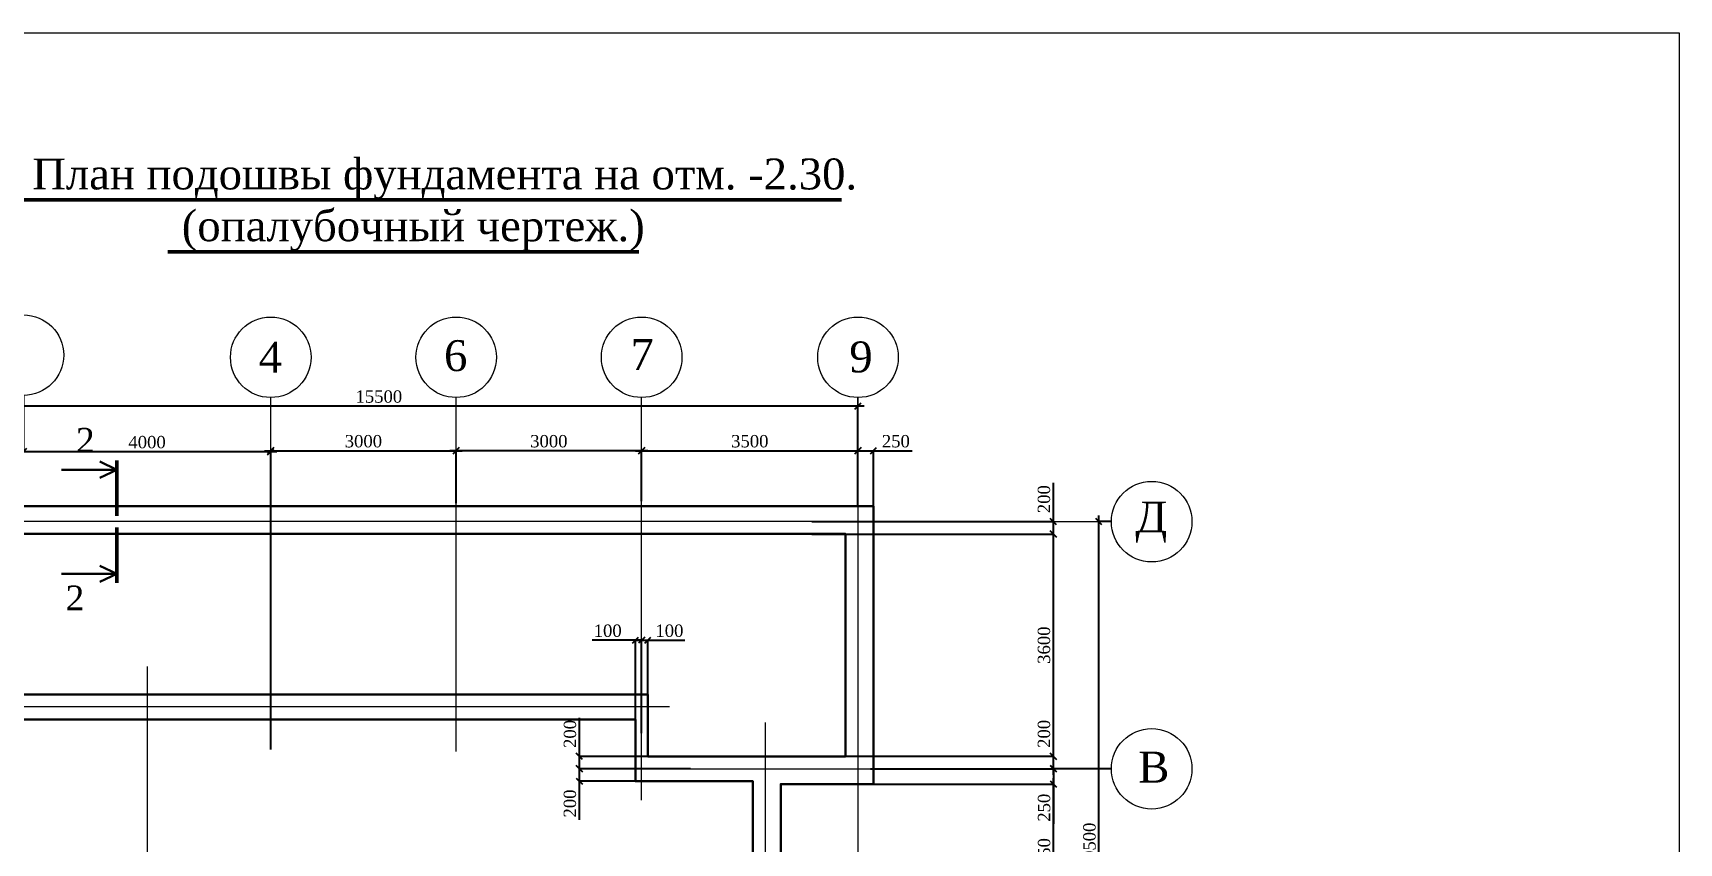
# Model space of a CAD drawing. Extents: x 1526320 to 3332998, y -546296 to 333165.
# Drawn here: x 1856570 to 1883197, y -415601 to -402487 of the extents above; entities that cross this region are included whole.
import ezdxf

# ---------------------------------------------------------------- set-up
doc = ezdxf.new("R2010")
doc.units = 0
doc.header["$LTSCALE"] = 500
doc.header["$MEASUREMENT"] = 0
doc.layers.get('0').update_dxf_attribs({"linetype": 'CONTINUOUS', "lineweight": 0})
doc.layers.add('Для печати', color=250, linetype='CONTINUOUS', lineweight=0)
doc.styles.get("Standard").update_dxf_attribs({"font": 'TIMES.TTF', "height": 150})
doc.dimstyles.new('ISO-25', dxfattribs={"dimtxt": 300, "dimasz": 100, "dimexe": 0, "dimexo": 0, "dimgap": 50, "dimtad": 1, "dimdec": 0, "dimrnd": 10, "dimtxsty": 'Standard', "dimblk": 'OBLIQUE', "dimcen": 100, "dimdle": 100, "dimadec": 0, "dimazin": 0, "dimtfac": 1, "dimtdec": 0, "dimtmove": 0, "dimatfit": 3, "dimldrblk": 'OBLIQUE', "dimfxl": 0, "dimarcsym": 0})

# ---------------------------------------------------------------- blocks, each defined once
blk = doc.blocks.new('_Oblique')
at = {"color": 0, "linetype": 'ByBlock', "lineweight": -2}
blk.add_line((-0.5, -0.5), (0.5, 0.5), dxfattribs=at)
blk = doc.blocks.new('*D812')
at = {"layer": 'Для печати', "color": 0, "linetype": 'Continuous', "lineweight": -2, "ltscale": 0.13}
for p, q in [((1856416, -408355), (1856416, -409264)), ((1856316, -409264), (1860516, -409264)), ((1860416, -414088), (1860416, -409264))]:
    blk.add_line(p, q, dxfattribs=at)
at = {"layer": 'Для печати', "color": 0, "linetype": 'Continuous', "lineweight": -2, "ltscale": 0.13, "xscale": 100, "yscale": 100, "zscale": 100, "rotation": 180}
blk.add_blockref('_Oblique', (1856416, -409264), dxfattribs=at)
at = {"layer": 'Для печати', "color": 0, "linetype": 'Continuous', "lineweight": -2, "ltscale": 0.13, "xscale": 100, "yscale": 100, "zscale": 100}
blk.add_blockref('_Oblique', (1860416, -409264), dxfattribs=at)
at = {"layer": 'Для печати', "color": 0, "linetype": 'Continuous', "lineweight": 9, "ltscale": 0.13, "insert": (1858416, -409112), "char_height": 200, "attachment_point": 5}
blk.add_mtext('4000', dxfattribs=at)
blk = doc.blocks.new('*D814')
at = {"layer": 'Для печати', "color": 0, "linetype": 'Continuous', "lineweight": -2, "ltscale": 0.13}
for p, q in [((1854415, -408390), (1854415, -408525)), ((1854315, -408525), (1870015, -408525)), ((1869915, -410099), (1869915, -408525))]:
    blk.add_line(p, q, dxfattribs=at)
at = {"layer": 'Для печати', "color": 0, "linetype": 'Continuous', "lineweight": -2, "ltscale": 0.13, "xscale": 100, "yscale": 100, "zscale": 100, "rotation": 180}
blk.add_blockref('_Oblique', (1854415, -408525), dxfattribs=at)
at = {"layer": 'Для печати', "color": 0, "linetype": 'Continuous', "lineweight": -2, "ltscale": 0.13, "xscale": 100, "yscale": 100, "zscale": 100}
blk.add_blockref('_Oblique', (1869915, -408525), dxfattribs=at)
at = {"layer": 'Для печати', "color": 0, "linetype": 'Continuous', "lineweight": 9, "ltscale": 0.13, "insert": (1862165, -408374), "char_height": 200, "attachment_point": 5}
blk.add_mtext('15500', dxfattribs=at)
blk = doc.blocks.new('*D833')
at = {"layer": 'Для печати', "color": 0, "linetype": 'Continuous', "lineweight": -2, "ltscale": 0.13}
for p, q in [((1873076, -410397), (1873076, -409771)), ((1869168, -410397), (1873076, -410397)), ((1873076, -410698), (1873076, -410397)), ((1869168, -410598), (1873076, -410598))]:
    blk.add_line(p, q, dxfattribs=at)
at = {"layer": 'Для печати', "color": 0, "linetype": 'Continuous', "lineweight": -2, "ltscale": 0.13, "xscale": 100, "yscale": 100, "zscale": 100}
for p, rotation in [((1873076, -410397), 90), ((1873076, -410598), 270)]:
    blk.add_blockref('_Oblique', p, dxfattribs=dict(at, rotation=rotation))
at = {"layer": 'Для печати', "color": 0, "linetype": 'Continuous', "lineweight": 9, "ltscale": 0.13, "insert": (1872924, -410034), "char_height": 200, "attachment_point": 5, "rotation": 90}
blk.add_mtext('200', dxfattribs=at)
blk = doc.blocks.new('*D834')
at = {"layer": 'Для печати', "color": 0, "linetype": 'Continuous', "lineweight": -2, "ltscale": 0.13}
for p, q in [((1873076, -414296), (1873076, -410498)), ((1869168, -410598), (1873076, -410598)), ((1869457, -414196), (1873076, -414196))]:
    blk.add_line(p, q, dxfattribs=at)
at = {"layer": 'Для печати', "color": 0, "linetype": 'Continuous', "lineweight": -2, "ltscale": 0.13, "xscale": 100, "yscale": 100, "zscale": 100}
for p, rotation in [((1873076, -410598), 90), ((1873076, -414196), 270)]:
    blk.add_blockref('_Oblique', p, dxfattribs=dict(at, rotation=rotation))
at = {"layer": 'Для печати', "color": 0, "linetype": 'Continuous', "lineweight": 9, "ltscale": 0.13, "insert": (1872924, -412397), "char_height": 200, "attachment_point": 5, "rotation": 90}
blk.add_mtext('3600', dxfattribs=at)
blk = doc.blocks.new('*D835')
at = {"layer": 'Для печати', "color": 0, "linetype": 'Continuous', "lineweight": -2, "ltscale": 0.13}
for p, q in [((1873076, -414196), (1873076, -413570)), ((1869457, -414196), (1873076, -414196)), ((1873076, -414497), (1873076, -414196)), ((1874013, -414397), (1873076, -414397))]:
    blk.add_line(p, q, dxfattribs=at)
at = {"layer": 'Для печати', "color": 0, "linetype": 'Continuous', "lineweight": -2, "ltscale": 0.13, "xscale": 100, "yscale": 100, "zscale": 100}
for p, rotation in [((1873076, -414196), 90), ((1873076, -414397), 270)]:
    blk.add_blockref('_Oblique', p, dxfattribs=dict(at, rotation=rotation))
at = {"layer": 'Для печати', "color": 0, "linetype": 'Continuous', "lineweight": 9, "ltscale": 0.13, "insert": (1872924, -413833), "char_height": 200, "attachment_point": 5, "rotation": 90}
blk.add_mtext('200', dxfattribs=at)
blk = doc.blocks.new('*D836')
at = {"layer": 'Для печати', "color": 0, "linetype": 'Continuous', "lineweight": -2, "ltscale": 0.13}
for p, q in [((1865408, -414197), (1865408, -413571)), ((1867205, -414197), (1865408, -414197)), ((1865408, -414497), (1865408, -414197)), ((1867205, -414397), (1865408, -414397))]:
    blk.add_line(p, q, dxfattribs=at)
at = {"layer": 'Для печати', "color": 0, "linetype": 'Continuous', "lineweight": -2, "ltscale": 0.13, "xscale": 100, "yscale": 100, "zscale": 100}
for p, rotation in [((1865408, -414197), 90), ((1865408, -414397), 270)]:
    blk.add_blockref('_Oblique', p, dxfattribs=dict(at, rotation=rotation))
at = {"layer": 'Для печати', "color": 0, "linetype": 'Continuous', "lineweight": 9, "ltscale": 0.13, "insert": (1865257, -413834), "char_height": 200, "attachment_point": 5, "rotation": 90}
blk.add_mtext('200', dxfattribs=at)
blk = doc.blocks.new('*D840')
at = {"layer": 'Для печати', "color": 0, "linetype": 'Continuous', "lineweight": -2, "ltscale": 0.13}
for p, q in [((1866315, -412316), (1866516, -412316)), ((1866415, -413821), (1866415, -412316)), ((1866516, -413821), (1866516, -412316)), ((1866516, -412316), (1867114, -412316))]:
    blk.add_line(p, q, dxfattribs=at)
at = {"layer": 'Для печати', "color": 0, "linetype": 'Continuous', "lineweight": -2, "ltscale": 0.13, "xscale": 100, "yscale": 100, "zscale": 100, "rotation": 180}
blk.add_blockref('_Oblique', (1866415, -412316), dxfattribs=at)
at = {"layer": 'Для печати', "color": 0, "linetype": 'Continuous', "lineweight": -2, "ltscale": 0.13, "xscale": 100, "yscale": 100, "zscale": 100}
blk.add_blockref('_Oblique', (1866516, -412316), dxfattribs=at)
at = {"layer": 'Для печати', "color": 0, "linetype": 'Continuous', "lineweight": 9, "ltscale": 0.13, "insert": (1866865, -412164), "char_height": 200, "attachment_point": 5}
blk.add_mtext('100', dxfattribs=at)
blk = doc.blocks.new('*D841')
at = {"layer": 'Для печати', "color": 0, "linetype": 'Continuous', "lineweight": -2, "ltscale": 0.13}
for p, q in [((1866316, -412316), (1865618, -412316)), ((1866316, -413821), (1866316, -412316)), ((1866415, -412316), (1866316, -412316)), ((1866415, -413821), (1866415, -412316)), ((1866415, -412316), (1866515, -412316))]:
    blk.add_line(p, q, dxfattribs=at)
at = {"layer": 'Для печати', "color": 0, "linetype": 'Continuous', "lineweight": -2, "ltscale": 0.13, "xscale": 100, "yscale": 100, "zscale": 100}
blk.add_blockref('_Oblique', (1866316, -412316), dxfattribs=at)
at = {"layer": 'Для печати', "color": 0, "linetype": 'Continuous', "lineweight": -2, "ltscale": 0.13, "xscale": 100, "yscale": 100, "zscale": 100, "rotation": 180}
blk.add_blockref('_Oblique', (1866415, -412316), dxfattribs=at)
at = {"layer": 'Для печати', "color": 0, "linetype": 'Continuous', "lineweight": 9, "ltscale": 0.13, "insert": (1865867, -412164), "char_height": 200, "attachment_point": 5}
blk.add_mtext('100', dxfattribs=at)
blk = doc.blocks.new('*D842')
at = {"layer": 'Для печати', "color": 0, "linetype": 'Continuous', "lineweight": -2, "ltscale": 0.13}
for p, q in [((1865407, -414297), (1865407, -414597)), ((1866901, -414397), (1865407, -414397)), ((1866901, -414597), (1865407, -414597)), ((1865407, -414597), (1865407, -415223))]:
    blk.add_line(p, q, dxfattribs=at)
at = {"layer": 'Для печати', "color": 0, "linetype": 'Continuous', "lineweight": -2, "ltscale": 0.13, "xscale": 100, "yscale": 100, "zscale": 100}
for p, rotation in [((1865407, -414397), 90), ((1865407, -414597), 270)]:
    blk.add_blockref('_Oblique', p, dxfattribs=dict(at, rotation=rotation))
at = {"layer": 'Для печати', "color": 0, "linetype": 'Continuous', "lineweight": 9, "ltscale": 0.13, "insert": (1865256, -414960), "char_height": 200, "attachment_point": 5, "rotation": 90}
blk.add_mtext('200', dxfattribs=at)
blk = doc.blocks.new('*D844')
at = {"layer": 'Для печати', "color": 0, "linetype": 'Continuous', "lineweight": -2, "ltscale": 0.13}
for p, q in [((1869815, -409249), (1870165, -409249)), ((1869915, -410147), (1869915, -409249)), ((1870165, -410147), (1870165, -409249)), ((1870165, -409249), (1870791, -409249))]:
    blk.add_line(p, q, dxfattribs=at)
at = {"layer": 'Для печати', "color": 0, "linetype": 'Continuous', "lineweight": -2, "ltscale": 0.13, "xscale": 100, "yscale": 100, "zscale": 100, "rotation": 180}
blk.add_blockref('_Oblique', (1869915, -409249), dxfattribs=at)
at = {"layer": 'Для печати', "color": 0, "linetype": 'Continuous', "lineweight": -2, "ltscale": 0.13, "xscale": 100, "yscale": 100, "zscale": 100}
blk.add_blockref('_Oblique', (1870165, -409249), dxfattribs=at)
at = {"layer": 'Для печати', "color": 0, "linetype": 'Continuous', "lineweight": 9, "ltscale": 0.13, "insert": (1870528, -409097), "char_height": 200, "attachment_point": 5}
blk.add_mtext('250', dxfattribs=at)
blk = doc.blocks.new('*D847')
at = {"layer": 'Для печати', "color": 0, "linetype": 'Continuous', "lineweight": -2, "ltscale": 0.13}
for p, q in [((1868665, -414646), (1868665, -423272)), ((1869515, -420697), (1869515, -423272)), ((1868565, -423272), (1869615, -423272))]:
    blk.add_line(p, q, dxfattribs=at)
at = {"layer": 'Для печати', "color": 0, "linetype": 'Continuous', "lineweight": -2, "ltscale": 0.13, "xscale": 100, "yscale": 100, "zscale": 100, "rotation": 180}
blk.add_blockref('_Oblique', (1868665, -423272), dxfattribs=at)
at = {"layer": 'Для печати', "color": 0, "linetype": 'Continuous', "lineweight": -2, "ltscale": 0.13, "xscale": 100, "yscale": 100, "zscale": 100}
blk.add_blockref('_Oblique', (1869515, -423272), dxfattribs=at)
at = {"layer": 'Для печати', "color": 0, "linetype": 'Continuous', "lineweight": 9, "ltscale": 0.13, "insert": (1869235, -423120), "char_height": 200, "attachment_point": 5}
blk.add_mtext('850', dxfattribs=at)
blk = doc.blocks.new('*D848')
at = {"layer": 'Для печати', "color": 0, "linetype": 'Continuous', "lineweight": -2, "ltscale": 0.13}
for p, q in [((1868665, -414646), (1868665, -423272)), ((1868415, -422175), (1868415, -423272)), ((1868415, -423272), (1867789, -423272)), ((1868665, -423272), (1868315, -423272))]:
    blk.add_line(p, q, dxfattribs=at)
at = {"layer": 'Для печати', "color": 0, "linetype": 'Continuous', "lineweight": -2, "ltscale": 0.13, "xscale": 100, "yscale": 100, "zscale": 100, "rotation": 180}
blk.add_blockref('_Oblique', (1868415, -423272), dxfattribs=at)
at = {"layer": 'Для печати', "color": 0, "linetype": 'Continuous', "lineweight": -2, "ltscale": 0.13, "xscale": 100, "yscale": 100, "zscale": 100}
blk.add_blockref('_Oblique', (1868665, -423272), dxfattribs=at)
at = {"layer": 'Для печати', "color": 0, "linetype": 'Continuous', "lineweight": 9, "ltscale": 0.13, "insert": (1868052, -423120), "char_height": 200, "attachment_point": 5}
blk.add_mtext('250', dxfattribs=at)
blk = doc.blocks.new('*D850')
at = {"layer": 'Для печати', "color": 0, "linetype": 'Continuous', "lineweight": -2, "ltscale": 0.13}
for p, q in [((1870119, -414397), (1873078, -414397)), ((1873078, -414397), (1873078, -414747)), ((1870110, -414647), (1873078, -414647)), ((1873078, -414647), (1873078, -415291))]:
    blk.add_line(p, q, dxfattribs=at)
at = {"layer": 'Для печати', "color": 0, "linetype": 'Continuous', "lineweight": -2, "ltscale": 0.13, "xscale": 100, "yscale": 100, "zscale": 100}
for p, rotation in [((1873078, -414397), 90), ((1873078, -414647), 270)]:
    blk.add_blockref('_Oblique', p, dxfattribs=dict(at, rotation=rotation))
at = {"layer": 'Для печати', "color": 0, "linetype": 'Continuous', "lineweight": 9, "ltscale": 0.13, "insert": (1872926, -415028), "char_height": 200, "attachment_point": 5, "rotation": 90}
blk.add_mtext('250', dxfattribs=at)
blk = doc.blocks.new('*D851')
at = {"layer": 'Для печати', "color": 0, "linetype": 'Continuous', "lineweight": -2, "ltscale": 0.13}
for p, q in [((1873078, -417097), (1873078, -414547)), ((1870110, -414647), (1873078, -414647)), ((1870308, -416997), (1873078, -416997))]:
    blk.add_line(p, q, dxfattribs=at)
at = {"layer": 'Для печати', "color": 0, "linetype": 'Continuous', "lineweight": -2, "ltscale": 0.13, "xscale": 100, "yscale": 100, "zscale": 100}
for p, rotation in [((1873078, -414647), 90), ((1873078, -416997), 270)]:
    blk.add_blockref('_Oblique', p, dxfattribs=dict(at, rotation=rotation))
at = {"layer": 'Для печати', "color": 0, "linetype": 'Continuous', "lineweight": 9, "ltscale": 0.13, "insert": (1872927, -415822), "char_height": 200, "attachment_point": 5, "rotation": 90}
blk.add_mtext('2350', dxfattribs=at)
blk = doc.blocks.new('*D859')
at = {"layer": 'Для печати', "color": 0, "linetype": 'Continuous', "lineweight": -2, "ltscale": 0.13}
for p, q in [((1866315, -409249), (1870015, -409249)), ((1866415, -410064), (1866415, -409249)), ((1869915, -410099), (1869915, -409249))]:
    blk.add_line(p, q, dxfattribs=at)
at = {"layer": 'Для печати', "color": 0, "linetype": 'Continuous', "lineweight": -2, "ltscale": 0.13, "xscale": 100, "yscale": 100, "zscale": 100, "rotation": 180}
blk.add_blockref('_Oblique', (1866415, -409249), dxfattribs=at)
at = {"layer": 'Для печати', "color": 0, "linetype": 'Continuous', "lineweight": -2, "ltscale": 0.13, "xscale": 100, "yscale": 100, "zscale": 100}
blk.add_blockref('_Oblique', (1869915, -409249), dxfattribs=at)
at = {"layer": 'Для печати', "color": 0, "linetype": 'Continuous', "lineweight": 9, "ltscale": 0.13, "insert": (1868165, -409097), "char_height": 200, "attachment_point": 5}
blk.add_mtext('3500', dxfattribs=at)
blk = doc.blocks.new('*D860')
at = {"layer": 'Для печати', "color": 0, "linetype": 'Continuous', "lineweight": -2, "ltscale": 0.13}
for p, q in [((1873812, -420997), (1873812, -410297)), ((1874013, -410397), (1873812, -410397)), ((1874012, -420897), (1873812, -420897))]:
    blk.add_line(p, q, dxfattribs=at)
at = {"layer": 'Для печати', "color": 0, "linetype": 'Continuous', "lineweight": -2, "ltscale": 0.13, "xscale": 100, "yscale": 100, "zscale": 100}
for p, rotation in [((1873812, -410397), 90), ((1873812, -420897), 270)]:
    blk.add_blockref('_Oblique', p, dxfattribs=dict(at, rotation=rotation))
at = {"layer": 'Для печати', "color": 0, "linetype": 'Continuous', "lineweight": 9, "ltscale": 0.13, "insert": (1873660, -415647), "char_height": 200, "attachment_point": 5, "rotation": 90}
blk.add_mtext('10500', dxfattribs=at)
blk = doc.blocks.new('*D861')
at = {"layer": 'Для печати', "color": 0, "linetype": 'Continuous', "lineweight": -2, "ltscale": 0.13}
for p, q in [((1860316, -409249), (1863515, -409249)), ((1860416, -414088), (1860416, -409249)), ((1863415, -410064), (1863415, -409249))]:
    blk.add_line(p, q, dxfattribs=at)
at = {"layer": 'Для печати', "color": 0, "linetype": 'Continuous', "lineweight": -2, "ltscale": 0.13, "xscale": 100, "yscale": 100, "zscale": 100, "rotation": 180}
blk.add_blockref('_Oblique', (1860416, -409249), dxfattribs=at)
at = {"layer": 'Для печати', "color": 0, "linetype": 'Continuous', "lineweight": -2, "ltscale": 0.13, "xscale": 100, "yscale": 100, "zscale": 100}
blk.add_blockref('_Oblique', (1863415, -409249), dxfattribs=at)
at = {"layer": 'Для печати', "color": 0, "linetype": 'Continuous', "lineweight": 9, "ltscale": 0.13, "insert": (1861915, -409097), "char_height": 200, "attachment_point": 5}
blk.add_mtext('3000', dxfattribs=at)
blk = doc.blocks.new('*D862')
at = {"layer": 'Для печати', "color": 0, "linetype": 'Continuous', "lineweight": -2, "ltscale": 0.13}
for p, q in [((1866515, -409249), (1863315, -409249)), ((1863415, -410099), (1863415, -409249)), ((1866415, -410064), (1866415, -409249))]:
    blk.add_line(p, q, dxfattribs=at)
at = {"layer": 'Для печати', "color": 0, "linetype": 'Continuous', "lineweight": -2, "ltscale": 0.13, "xscale": 100, "yscale": 100, "zscale": 100, "rotation": 180}
blk.add_blockref('_Oblique', (1863415, -409249), dxfattribs=at)
at = {"layer": 'Для печати', "color": 0, "linetype": 'Continuous', "lineweight": -2, "ltscale": 0.13, "xscale": 100, "yscale": 100, "zscale": 100}
blk.add_blockref('_Oblique', (1866415, -409249), dxfattribs=at)
at = {"layer": 'Для печати', "color": 0, "linetype": 'Continuous', "lineweight": 9, "ltscale": 0.13, "insert": (1864915, -409097), "char_height": 200, "attachment_point": 5}
blk.add_mtext('3000', dxfattribs=at)

msp = doc.modelspace()

# ---------------------------------------------------------------- linework, layer by layer
at = {"layer": 'Для печати', "color": 250, "linetype": 'Continuous', "lineweight": 50, "ltscale": 0.13}
for p, q in [((1869647.9, -405191.6), (1856332.2, -405191.6)), ((1866369.3, -406029.6), (1858752, -406029.6))]:
    msp.add_line(p, q, dxfattribs=at)
at = {"layer": 'Для печати', "color": 250, "linetype": 'Continuous', "lineweight": 9}
for p, q in [((1860415.6, -414033), (1860415.6, -408390.2)), ((1863415.2, -414119.8), (1863415.2, -408390.1)), ((1866414.7, -414907.8), (1866414.7, -408390)), ((1869914.7, -410099), (1869914.9, -408390.2)), ((1869914.7, -408391.6), (1869914.7, -423932.8)), ((1872306.2, -410397.1), (1851942.3, -410397.1)), ((1858415.4, -412739.6), (1858415.4, -423891.3)), ((1866864.6, -413397), (1851958.1, -413397)), ((1868415, -413646.2), (1868415, -423938))]:
    msp.add_line(p, q, dxfattribs=at)
at = {"layer": 'Для печати', "color": 250, "linetype": 'Continuous', "lineweight": 30}
for p, q in [((1857926.2, -409557.6), (1857652.6, -409426.6)), ((1857926.2, -409557.6), (1857034.5, -409557.6)), ((1857926.2, -409557.6), (1857652.6, -409688.6)), ((1857926.2, -411241.6), (1857652.6, -411110.6)), ((1857926.2, -411241.6), (1857034.5, -411241.6)), ((1857926.2, -411241.6), (1857652.6, -411372.6))]:
    msp.add_line(p, q, dxfattribs=at)
at = {"layer": 'Для печати', "color": 250, "linetype": 'Continuous', "lineweight": 50}
for p, q in [((1857926.2, -410304.9), (1857926.2, -409409.5)), ((1857926.2, -410494.3), (1857926.2, -411389.7))]:
    msp.add_line(p, q, dxfattribs=at)
at = {"layer": 'Для печати', "color": 250, "linetype": 'Continuous', "lineweight": 5}
for p, q in [((1872304, -410397.2), (1874012.9, -410397.2)), ((1866005.9, -414397), (1874012.9, -414397))]:
    msp.add_line(p, q, dxfattribs=at)
at = {"layer": 'Для печати', "color": 250, "linetype": 'Continuous', "lineweight": 0, "ltscale": 0.13}
msp.add_lwpolyline([(1883196.5, -431270.2), (1843093.9, -431270.2), (1843093.9, -402487.1), (1883196.5, -402487.1)], close=True, dxfattribs=at)
at = {"layer": 'Для печати', "color": 250, "linetype": 'Continuous', "lineweight": 30, "ltscale": 0.13}
for points in [[(1854314.9, -410147.3), (1854165.1, -410147.3), (1854165.1, -417646.8), (1861165.4, -417646.8), (1861165.4, -421146.7), (1868665.2, -421146.7), (1868665.2, -414646.5), (1870165.3, -414646.5), (1870165.3, -410146.9), (1854314.9, -410147.3)], [(1854665.1, -410597.5), (1854615.8, -410597.5), (1854615.8, -413197.1), (1866515.6, -413197.1), (1866515.6, -414197.6), (1869715.2, -414197.6), (1869715.2, -410597.5), (1854615.8, -410597.5)], [(1854614.7, -413598.6), (1866315.2, -413598.6), (1866315.2, -414598.7), (1868215.3, -414598.7), (1868215.3, -417198.3), (1854614.9, -417198.3), (1854614.6, -413598.5)]]:
    msp.add_lwpolyline(points, dxfattribs=at)
at = {"layer": 'Для печати', "color": 250, "linetype": 'Continuous', "lineweight": 9}
for centre in [(1856416.3, -407702.3), (1860416.4, -407737.5), (1863415.9, -407737.4), (1866415.4, -407737.4), (1869915.6, -407737.5)]:
    msp.add_circle(centre, 651.5, dxfattribs=at)
at = {"layer": 'Для печати', "color": 250, "linetype": 'Continuous', "lineweight": 5}
for centre in [(1874665.5, -410397.9), (1874665.5, -414398.1)]:
    msp.add_circle(centre, 651.5, dxfattribs=at)

# ---------------------------------------------------------------- texts
at = {"layer": 'Для печати', "color": 250, "linetype": 'Continuous', "lineweight": 50, "ltscale": 0.13}
for s, p in [('План подошвы фундамента на отм. -2.30.', (1856557.5, -405020.2)), ('(опалубочный чертеж.)', (1858977.3, -405858.3))]:
    msp.add_text(s, height=500, dxfattribs=at).set_placement(p)
at = {"layer": 'Для печати', "color": 250, "linetype": 'Continuous', "lineweight": 9}
for s, p in [('4', (1860220.9, -407985.5)), ('6', (1863219.2, -407960.3)), ('7', (1866235.5, -407940.8)), ('9', (1869775.2, -407980.7))]:
    msp.add_text(s, height=500, dxfattribs=at).set_placement(p)
at = {"layer": 'Для печати', "color": 250, "linetype": 'Continuous', "lineweight": 50}
for p in [(1857266.8, -409280.5), (1857098.5, -411832.3)]:
    msp.add_text('2', height=400, dxfattribs=at).set_placement(p)
at = {"layer": 'Для печати', "color": 250, "linetype": 'Continuous', "lineweight": 5}
for s, p in [('Д', (1874401.4, -410573.3)), ('В', (1874448.1, -414620.3))]:
    msp.add_text(s, height=500, dxfattribs=at).set_placement(p)

# ---------------------------------------------------------------- dimensions: what is measured, and where the dimension line sits
at = {"layer": 'Для печати', "color": 250, "linetype": 'Continuous', "lineweight": 9}
for base, p1, p2, picture, middle in [((1869914.7, -408525.3), (1854415.3, -408390.1), (1869914.7, -410099), '*D814', (1862165, -408373.6)), ((1863415.2, -409249), (1860415.6, -414087.8), (1863415.2, -410063.8), '*D861', (1861915.4, -409097.3)), ((1869914.7, -409249), (1866414.7, -410064.2), (1869914.7, -410099), '*D859', (1868164.7, -409097.3))]:
    dim = msp.add_linear_dim(base=base, p1=p1, p2=p2, dimstyle='ISO-25', dxfattribs=at)
    dim.commit()
    dim.dimension.update_dxf_attribs({"geometry": picture, "text_midpoint": middle})
at = {"layer": 'Для печати', "color": 250, "linetype": 'Continuous', "lineweight": 9, "ltscale": 0.13}
for base, p1, p2, picture, middle in [((1860415.6, -409264.1), (1856415.6, -408355), (1860415.6, -414087.8), '*D812', (1858415.6, -409112.4)), ((1870165.2, -409248.8), (1869915.4, -410147), (1870165.2, -410147), '*D844', (1870528.3, -409097.1)), ((1866515.7, -412315.7), (1866414.7, -413820.7), (1866515.7, -413820.7), '*D840', (1866864.6, -412164))]:
    dim = msp.add_linear_dim(base=base, p1=p1, p2=p2, dimstyle='ISO-25', dxfattribs=at)
    dim.commit()
    dim.dimension.update_dxf_attribs({"geometry": picture, "text_midpoint": middle})
at = {"layer": 'Для печати', "color": 250, "linetype": 'Continuous', "lineweight": 9}
dim = msp.add_linear_dim(base=(1863415.1731, -409249.0021), p1=(1866414.7086, -410064.1705), p2=(1863415.1731, -410098.9827), angle=180, dimstyle='ISO-25', dxfattribs=at)
dim.commit()
dim.dimension.update_dxf_attribs({"geometry": '*D862', "text_midpoint": (1864914.9409, -409097.2718)})
at = {"layer": 'Для печати', "color": 250, "linetype": 'Continuous', "lineweight": 9, "ltscale": 0.13}
for base, p1, p2, angle, picture, middle in [((1873076.1, -410397.4), (1869167.5, -410597.5), (1869167.5, -410397.4), 270, '*D833', (1872924.4, -410034.3)), ((1873811.6, -410397.2), (1874011.8, -420896.8), (1874012.9, -410397.2), 270, '*D860', (1873659.9, -415647)), ((1873076.1, -410597.5), (1869456.8, -414196.4), (1869167.5, -410597.5), 270, '*D834', (1872924.4, -412397)), ((1865408.2, -414197.3), (1867204.7, -414396.6), (1867204.7, -414197.3), 90, '*D836', (1865256.5, -413834.3)), ((1873076.1, -414196.4), (1874012.9, -414397), (1869456.8, -414196.4), 270, '*D835', (1872924.4, -413833.4)), ((1865407.5, -414597), (1866901.5, -414396.9), (1866901.5, -414597), 90, '*D842', (1865255.8, -414960)), ((1873078.4, -414646.5), (1870307.8, -416996.9), (1870109.7, -414646.5), 270, '*D851', (1872926.6, -415821.7))]:
    dim = msp.add_linear_dim(base=base, p1=p1, p2=p2, angle=angle, dimstyle='ISO-25', dxfattribs=at)
    dim.commit()
    dim.dimension.update_dxf_attribs({"geometry": picture, "text_midpoint": middle})
for base, p1, p2, picture, middle in [((1866414.7, -412315.6), (1866316, -413820.7), (1866414.7, -413820.7), '*D841', (1865867.1, -412315.6)), ((1868665.2, -423271.7), (1868415, -422175.1), (1868665.2, -414646.5), '*D848', (1868052, -423271.7)), ((1869514.8, -423271.8), (1868665.2, -414646.5), (1869514.8, -420696.5), '*D847', (1869235, -423271.8))]:
    dim = msp.add_linear_dim(base=base, p1=p1, p2=p2, dimstyle='ISO-25', dxfattribs=at)
    dim.commit()
    dim.dimension.update_dxf_attribs({"geometry": picture, "text_midpoint": middle, "dimtype": 160})
dim = msp.add_linear_dim(base=(1873078.1, -414397.1), p1=(1870109.7, -414646.5), p2=(1870118.8, -414397.1), angle=270, dimstyle='ISO-25', dxfattribs=at)
dim.commit()
dim.dimension.update_dxf_attribs({"geometry": '*D850', "text_midpoint": (1873078.1, -415027.6), "dimtype": 160})

doc.saveas('drawing.dxf')
